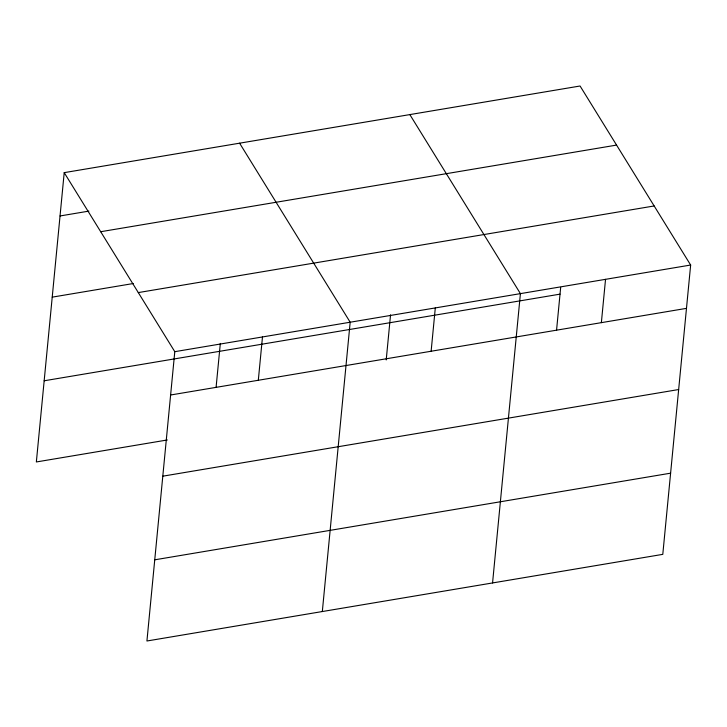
<?xml version="1.0" encoding="UTF-8"?>
<svg xmlns="http://www.w3.org/2000/svg" width="727" height="727" viewBox="0 0 727 727"><rect width="100%" height="100%" fill="white"/><g stroke="black" fill="none" stroke-linecap="round" stroke-linejoin="round"><path stroke-width="1.09" d="M64.212 172.644L174.789 351.677L146.927 640.996L662.788 554.356L690.65 265.037L580.073 86.004L64.212 172.644L36.35 461.963L167.337 439.962M216.083 387.409L220.326 343.417M258.312 380.266L262.483 336.946M322.325 611.534L350.178 322.215L239.601 143.183M386.21 359.947L390.553 314.827M431.129 351.241L435.3 307.921M492.561 582.945L520.414 293.626L409.837 114.593M556.555 330.231L560.681 287.365M601.365 322.652L605.536 279.332M60.041 215.964L88.903 211.112M100.699 231.722L616.56 145.091M52.217 297.143L133.259 283.53M138.294 292.59L654.164 205.959M174.789 351.677L690.65 265.037M44.165 380.784L560.026 294.144M170.618 394.997L686.479 308.357M162.803 476.176L678.664 389.536M154.742 559.817L670.612 473.177"/></g></svg>
